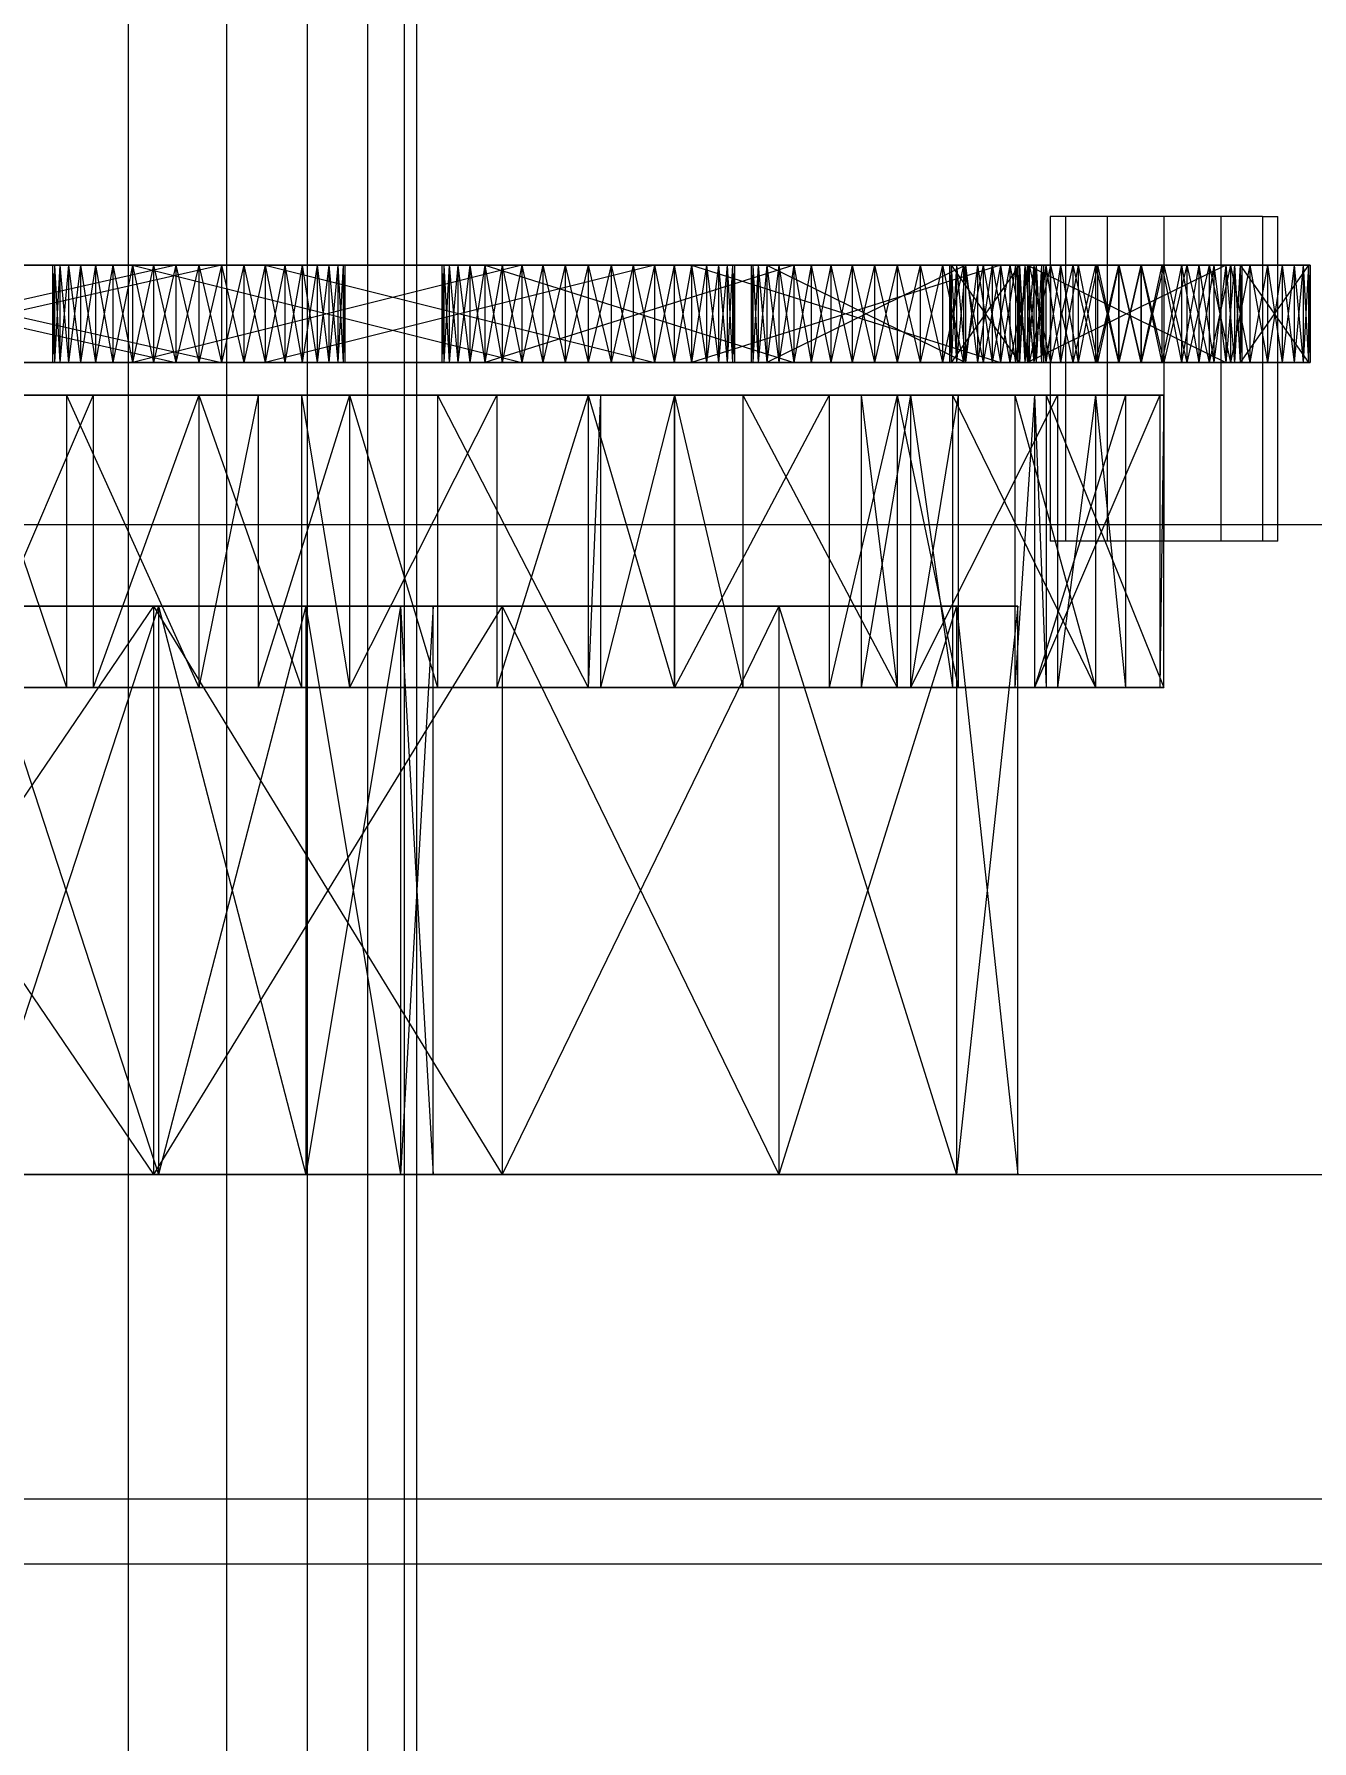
# Model space of a CAD drawing. Header units: millimetres. Extents: x -1970 to 59977, y -50268 to 6837.
# Drawn here: x 58405.7 to 58484.4, y -16634.9 to -16529.8 of the extents above; entities that cross this region are included whole.
import ezdxf

# ---------------------------------------------------------------- set-up
doc = ezdxf.new("R2010")
doc.units = ezdxf.units.MM
doc.layers.add('COTAS_P', color=1, linetype='Continuous', lineweight=0)
doc.layers.add('superior_secador', color=7, linetype='Continuous', lineweight=0)
doc.dimstyles.new('R19_100', dxfattribs={"dimtxt": 250, "dimasz": 150, "dimexe": 150, "dimexo": 80, "dimgap": 100, "dimtad": 1, "dimtih": 1, "dimtoh": 1, "dimdsep": 46, "dimcen": 0.09, "dimadec": 0, "dimazin": 0, "dimtfac": 1, "dimtdec": 4, "dimtofl": 0, "dimtmove": 0, "dimatfit": 3, "dimfxl": 1, "dimtolj": 1, "dimtzin": 0, "dimarcsym": 0})

# ---------------------------------------------------------------- blocks, each defined once
blk = doc.blocks.new('*D26')
at = {"layer": 'COTAS_P', "color": 0, "lineweight": -2, "transparency": 16777216}
for p, q in [((59159.25, -15400), (58189.25, -15400)), ((58339.25, -19600), (58339.25, -15550)), ((59159.25, -19750), (58189.25, -19750))]:
    blk.add_line(p, q, dxfattribs=at)
at = {"layer": 'COTAS_P', "color": 0, "transparency": 16777216}
for points in [[(58314.25, -15550), (58364.25, -15550), (58339.25, -15400)], [(58314.25, -19600), (58364.25, -19600), (58339.25, -19750)]]:
    blk.add_solid(points, dxfattribs=at)
at = {"layer": 'Defpoints', "color": 0, "transparency": 16777216}
for p in [(58339.25, -15400), (59239.25, -15400), (59239.25, -19750)]:
    blk.add_point(p, dxfattribs=at)

msp = doc.modelspace()

# ---------------------------------------------------------------- linework, layer by layer
at = {"layer": 'superior_secador'}
for p, q in [((58411.476, -16520), (58411.476, -16675)), ((58417.537, -16520), (58417.537, -16675)), ((58422.512, -16520), (58422.512, -16675)), ((58426.208, -16520), (58426.208, -16675)), ((58428.484, -16520), (58428.484, -16675)), ((58429.253, -16675), (58429.253, -16520)), ((58469.191, -16541), (58468.253, -16541)), ((58468.253, -16541), (58468.253, -16561)), ((58471.753, -16541), (58469.191, -16541)), ((58469.191, -16541), (58469.191, -16561)), ((58475.253, -16541), (58471.753, -16541)), ((58471.753, -16541), (58471.753, -16561)), ((58478.753, -16541), (58475.253, -16541)), ((58475.253, -16541), (58475.253, -16561)), ((58481.315, -16541), (58478.753, -16541)), ((58478.753, -16541), (58478.753, -16561)), ((58481.315, -16541), (58482.253, -16541)), ((58481.315, -16541), (58481.315, -16561)), ((58482.253, -16561), (58482.253, -16541)), ((58380.694, -16544), (58417.235, -16544)), ((58419.915, -16544), (58380.694, -16544)), ((58417.235, -16544), (58381.972, -16544)), ((58381.972, -16544), (58419.915, -16544)), ((58383.962, -16544), (58417.235, -16544)), ((58419.915, -16544), (58383.962, -16544)), ((58386.472, -16544), (58414.421, -16544)), ((58386.472, -16544), (58417.235, -16544)), ((58386.472, -16544), (58419.915, -16544)), ((58414.421, -16544), (58387.845, -16544)), ((58387.845, -16544), (58414.421, -16550)), ((58414.421, -16544), (58387.845, -16550)), ((58417.235, -16544), (58389.253, -16544)), ((58419.915, -16544), (58389.253, -16544)), ((58390.661, -16544), (58417.235, -16544)), ((58417.235, -16544), (58390.661, -16550)), ((58390.661, -16544), (58417.235, -16550)), ((58407.269, -16544), (58406.829, -16544)), ((58406.829, -16544), (58406.939, -16544)), ((58408.548, -16544), (58406.829, -16544)), ((58413.048, -16544), (58406.829, -16544)), ((58406.829, -16544), (58438.396, -16544)), ((58446.167, -16544), (58406.829, -16544)), ((58406.939, -16544), (58406.829, -16550)), ((58406.829, -16544), (58406.829, -16550)), ((58406.829, -16544), (58406.939, -16550)), ((58406.939, -16544), (58407.269, -16544)), ((58407.269, -16544), (58406.939, -16550)), ((58406.939, -16544), (58406.939, -16550)), ((58406.939, -16544), (58407.269, -16550)), ((58408.548, -16544), (58407.269, -16544)), ((58407.269, -16544), (58407.81, -16544)), ((58407.81, -16544), (58407.269, -16550)), ((58407.269, -16544), (58407.269, -16550)), ((58407.269, -16544), (58407.81, -16550)), ((58410.538, -16544), (58407.269, -16544)), ((58438.396, -16544), (58407.269, -16544)), ((58407.81, -16544), (58408.548, -16544)), ((58408.548, -16544), (58407.81, -16550)), ((58407.81, -16544), (58407.81, -16550)), ((58407.81, -16544), (58408.548, -16550)), ((58410.538, -16544), (58408.548, -16544)), ((58408.548, -16544), (58409.464, -16544)), ((58413.048, -16544), (58408.548, -16544)), ((58408.548, -16544), (58438.396, -16544)), ((58409.464, -16544), (58408.548, -16550)), ((58408.548, -16544), (58408.548, -16550)), ((58408.548, -16544), (58409.464, -16550)), ((58409.464, -16544), (58410.538, -16544)), ((58410.538, -16544), (58409.464, -16550)), ((58409.464, -16544), (58409.464, -16550)), ((58409.464, -16544), (58410.538, -16550)), ((58410.538, -16544), (58435.716, -16544)), ((58411.743, -16544), (58410.538, -16544)), ((58413.048, -16544), (58410.538, -16544)), ((58410.538, -16544), (58438.396, -16544)), ((58411.743, -16544), (58410.538, -16550)), ((58410.538, -16544), (58410.538, -16550)), ((58410.538, -16544), (58411.743, -16550)), ((58410.538, -16544), (58415.829, -16544)), ((58410.538, -16544), (58446.167, -16544)), ((58435.716, -16544), (58411.743, -16544)), ((58411.743, -16544), (58413.048, -16544)), ((58413.048, -16544), (58411.743, -16550)), ((58411.743, -16544), (58411.743, -16550)), ((58411.743, -16544), (58435.716, -16550)), ((58435.716, -16544), (58411.743, -16550)), ((58411.743, -16544), (58413.048, -16550)), ((58415.829, -16544), (58413.048, -16544)), ((58413.048, -16544), (58414.421, -16544)), ((58418.61, -16544), (58413.048, -16544)), ((58446.167, -16544), (58413.048, -16544)), ((58414.421, -16544), (58413.048, -16550)), ((58413.048, -16544), (58413.048, -16550)), ((58413.048, -16544), (58414.421, -16550)), ((58414.421, -16544), (58415.829, -16544)), ((58415.829, -16544), (58414.421, -16550)), ((58414.421, -16544), (58414.421, -16550)), ((58414.421, -16544), (58417.235, -16544)), ((58414.421, -16544), (58415.829, -16550)), ((58418.61, -16544), (58415.829, -16544)), ((58415.829, -16544), (58417.235, -16544)), ((58417.235, -16544), (58415.829, -16550)), ((58415.829, -16544), (58415.829, -16550)), ((58415.829, -16544), (58417.235, -16550)), ((58415.829, -16544), (58446.167, -16544)), ((58417.235, -16544), (58418.61, -16544)), ((58418.61, -16544), (58417.235, -16550)), ((58417.235, -16544), (58417.235, -16550)), ((58417.235, -16544), (58419.915, -16544)), ((58417.235, -16544), (58422.192, -16544)), ((58417.235, -16544), (58424.718, -16544)), ((58417.235, -16544), (58418.61, -16550)), ((58443.888, -16544), (58418.61, -16544)), ((58418.61, -16544), (58419.915, -16544)), ((58446.167, -16544), (58418.61, -16544)), ((58419.915, -16544), (58418.61, -16550)), ((58418.61, -16544), (58418.61, -16550)), ((58418.61, -16544), (58419.915, -16550)), ((58419.915, -16544), (58443.888, -16544)), ((58443.888, -16544), (58419.915, -16550)), ((58419.915, -16544), (58419.915, -16550)), ((58419.915, -16544), (58422.192, -16544)), ((58421.118, -16544), (58419.915, -16544)), ((58423.847, -16544), (58419.915, -16544)), ((58424.718, -16544), (58419.915, -16544)), ((58419.915, -16544), (58421.118, -16550)), ((58421.118, -16544), (58419.915, -16550)), ((58419.915, -16544), (58443.888, -16550)), ((58422.192, -16544), (58421.118, -16544)), ((58421.118, -16544), (58421.118, -16550)), ((58421.118, -16544), (58422.192, -16550)), ((58422.192, -16544), (58421.118, -16550)), ((58422.192, -16544), (58423.847, -16544)), ((58423.11, -16544), (58422.192, -16544)), ((58422.192, -16544), (58424.718, -16544)), ((58422.192, -16544), (58422.192, -16550)), ((58422.192, -16544), (58423.11, -16550)), ((58423.11, -16544), (58422.192, -16550)), ((58423.847, -16544), (58423.11, -16544)), ((58423.11, -16544), (58423.11, -16550)), ((58423.11, -16544), (58423.847, -16550)), ((58423.847, -16544), (58423.11, -16550)), ((58423.847, -16544), (58424.718, -16544)), ((58424.388, -16544), (58423.847, -16544)), ((58423.847, -16544), (58423.847, -16550)), ((58423.847, -16544), (58424.388, -16550)), ((58424.388, -16544), (58423.847, -16550)), ((58424.718, -16544), (58424.388, -16544)), ((58424.388, -16544), (58424.388, -16550)), ((58424.388, -16544), (58424.718, -16550)), ((58424.718, -16544), (58424.388, -16550)), ((58424.718, -16544), (58424.829, -16544)), ((58424.718, -16544), (58424.718, -16550)), ((58424.718, -16544), (58424.829, -16550)), ((58424.829, -16544), (58424.718, -16550)), ((58424.829, -16544), (58424.829, -16550)), ((58431.243, -16544), (58430.802, -16544)), ((58430.802, -16544), (58430.913, -16544)), ((58430.913, -16544), (58430.802, -16550)), ((58430.802, -16544), (58430.802, -16550)), ((58430.802, -16544), (58430.913, -16550)), ((58432.521, -16544), (58430.802, -16544)), ((58454.743, -16544), (58430.802, -16544)), ((58430.802, -16544), (58437.021, -16544)), ((58430.913, -16544), (58431.243, -16544)), ((58431.243, -16544), (58430.913, -16550)), ((58430.913, -16544), (58430.913, -16550)), ((58430.913, -16544), (58431.243, -16550)), ((58432.521, -16544), (58431.243, -16544)), ((58431.243, -16544), (58431.784, -16544)), ((58434.513, -16544), (58431.243, -16544)), ((58431.243, -16544), (58454.743, -16544)), ((58439.802, -16544), (58431.243, -16544)), ((58466.847, -16544), (58431.243, -16544)), ((58431.784, -16544), (58431.243, -16550)), ((58431.243, -16544), (58431.243, -16550)), ((58431.243, -16544), (58431.784, -16550)), ((58431.784, -16544), (58432.521, -16544)), ((58432.521, -16544), (58431.784, -16550)), ((58431.784, -16544), (58431.784, -16550)), ((58431.784, -16544), (58432.521, -16550)), ((58432.521, -16544), (58452.464, -16544)), ((58433.439, -16544), (58432.521, -16544)), ((58434.513, -16544), (58432.521, -16544)), ((58432.521, -16544), (58454.743, -16544)), ((58433.439, -16544), (58432.521, -16550)), ((58432.521, -16544), (58432.521, -16550)), ((58432.521, -16544), (58433.439, -16550)), ((58432.521, -16544), (58437.021, -16544)), ((58452.464, -16544), (58433.439, -16544)), ((58433.439, -16544), (58434.513, -16544)), ((58434.513, -16544), (58433.439, -16550)), ((58433.439, -16544), (58433.439, -16550)), ((58433.439, -16544), (58452.464, -16550)), ((58452.464, -16544), (58433.439, -16550)), ((58433.439, -16544), (58434.513, -16550)), ((58437.021, -16544), (58434.513, -16544)), ((58434.513, -16544), (58435.716, -16544)), ((58439.802, -16544), (58434.513, -16544)), ((58435.716, -16544), (58434.513, -16550)), ((58434.513, -16544), (58434.513, -16550)), ((58434.513, -16544), (58435.716, -16550)), ((58435.716, -16544), (58437.021, -16544)), ((58437.021, -16544), (58435.716, -16550)), ((58435.716, -16544), (58435.716, -16550)), ((58435.716, -16544), (58438.396, -16544)), ((58435.716, -16544), (58437.021, -16550)), ((58439.802, -16544), (58437.021, -16544)), ((58437.021, -16544), (58438.396, -16544)), ((58438.396, -16544), (58437.021, -16550)), ((58437.021, -16544), (58437.021, -16550)), ((58437.021, -16544), (58438.396, -16550)), ((58437.021, -16544), (58442.583, -16544)), ((58437.021, -16544), (58466.847, -16544)), ((58454.743, -16544), (58437.021, -16544)), ((58438.396, -16544), (58439.802, -16544)), ((58439.802, -16544), (58438.396, -16550)), ((58438.396, -16544), (58438.396, -16550)), ((58438.396, -16544), (58441.21, -16544)), ((58438.396, -16544), (58443.888, -16544)), ((58438.396, -16544), (58447.821, -16544)), ((58438.396, -16544), (58446.167, -16544)), ((58438.396, -16544), (58439.802, -16550)), ((58442.583, -16544), (58439.802, -16544)), ((58439.802, -16544), (58441.21, -16544)), ((58445.093, -16544), (58439.802, -16544)), ((58466.847, -16544), (58439.802, -16544)), ((58441.21, -16544), (58439.802, -16550)), ((58439.802, -16544), (58439.802, -16550)), ((58439.802, -16544), (58441.21, -16550)), ((58441.21, -16544), (58442.583, -16544)), ((58442.583, -16544), (58441.21, -16550)), ((58441.21, -16544), (58441.21, -16550)), ((58441.21, -16544), (58443.888, -16544)), ((58441.21, -16544), (58442.583, -16550)), ((58445.093, -16544), (58442.583, -16544)), ((58442.583, -16544), (58443.888, -16544)), ((58443.888, -16544), (58442.583, -16550)), ((58442.583, -16544), (58442.583, -16550)), ((58442.583, -16544), (58443.888, -16550)), ((58442.583, -16544), (58466.847, -16544)), ((58443.888, -16544), (58445.093, -16544)), ((58445.093, -16544), (58443.888, -16550)), ((58443.888, -16544), (58443.888, -16550)), ((58443.888, -16544), (58446.167, -16544)), ((58443.888, -16544), (58447.821, -16544)), ((58443.888, -16544), (58445.093, -16550)), ((58465.192, -16544), (58445.093, -16544)), ((58445.093, -16544), (58446.167, -16544)), ((58466.847, -16544), (58445.093, -16544)), ((58446.167, -16544), (58445.093, -16550)), ((58445.093, -16544), (58445.093, -16550)), ((58445.093, -16544), (58446.167, -16550)), ((58446.167, -16544), (58465.192, -16544)), ((58465.192, -16544), (58446.167, -16550)), ((58446.167, -16544), (58446.167, -16550)), ((58446.167, -16544), (58447.821, -16544)), ((58447.083, -16544), (58446.167, -16544)), ((58448.692, -16544), (58446.167, -16544)), ((58446.167, -16544), (58447.083, -16550)), ((58447.083, -16544), (58446.167, -16550)), ((58446.167, -16544), (58465.192, -16550)), ((58447.821, -16544), (58447.083, -16544)), ((58447.083, -16544), (58447.083, -16550)), ((58447.083, -16544), (58447.821, -16550)), ((58447.821, -16544), (58447.083, -16550)), ((58447.821, -16544), (58448.692, -16544)), ((58448.362, -16544), (58447.821, -16544)), ((58447.821, -16544), (58447.821, -16550)), ((58447.821, -16544), (58448.362, -16550)), ((58448.362, -16544), (58447.821, -16550)), ((58448.692, -16544), (58448.362, -16544)), ((58448.362, -16544), (58448.362, -16550)), ((58448.362, -16544), (58448.692, -16550)), ((58448.692, -16544), (58448.362, -16550)), ((58448.692, -16544), (58448.802, -16544)), ((58448.692, -16544), (58448.692, -16550)), ((58448.692, -16544), (58448.802, -16550)), ((58448.802, -16544), (58448.692, -16550)), ((58448.802, -16544), (58448.802, -16550)), ((58450.269, -16544), (58449.829, -16544)), ((58449.829, -16544), (58449.939, -16544)), ((58451.548, -16544), (58449.829, -16544)), ((58449.829, -16544), (58464.681, -16544)), ((58449.939, -16544), (58449.829, -16550)), ((58449.829, -16544), (58449.829, -16550)), ((58449.829, -16544), (58449.939, -16550)), ((58449.939, -16544), (58450.269, -16544)), ((58450.269, -16544), (58449.939, -16550)), ((58449.939, -16544), (58449.939, -16550)), ((58449.939, -16544), (58450.269, -16550)), ((58450.269, -16544), (58463.024, -16544)), ((58450.81, -16544), (58450.269, -16544)), ((58451.548, -16544), (58450.269, -16544)), ((58450.269, -16544), (58464.681, -16544)), ((58450.81, -16544), (58450.269, -16550)), ((58450.269, -16544), (58450.269, -16550)), ((58450.269, -16544), (58450.81, -16550)), ((58450.269, -16544), (58453.538, -16544)), ((58450.269, -16544), (58458.829, -16544)), ((58463.024, -16544), (58450.81, -16544)), ((58450.81, -16544), (58451.548, -16544)), ((58451.548, -16544), (58450.81, -16550)), ((58450.81, -16544), (58450.81, -16550)), ((58450.81, -16544), (58463.024, -16550)), ((58463.024, -16544), (58450.81, -16550)), ((58450.81, -16544), (58451.548, -16550)), ((58453.538, -16544), (58451.548, -16544)), ((58451.548, -16544), (58452.464, -16544)), ((58456.048, -16544), (58451.548, -16544)), ((58461.61, -16544), (58451.548, -16544)), ((58451.548, -16544), (58464.681, -16544)), ((58479.933, -16544), (58451.548, -16544)), ((58452.464, -16544), (58451.548, -16550)), ((58451.548, -16544), (58451.548, -16550)), ((58451.548, -16544), (58452.464, -16550)), ((58452.464, -16544), (58453.538, -16544)), ((58453.538, -16544), (58452.464, -16550)), ((58452.464, -16544), (58452.464, -16550)), ((58452.464, -16544), (58454.743, -16544)), ((58452.464, -16544), (58453.538, -16550)), ((58456.048, -16544), (58453.538, -16544)), ((58453.538, -16544), (58454.743, -16544)), ((58454.743, -16544), (58453.538, -16550)), ((58453.538, -16544), (58453.538, -16550)), ((58453.538, -16544), (58454.743, -16550)), ((58453.538, -16544), (58458.829, -16544)), ((58454.743, -16544), (58456.048, -16544)), ((58456.048, -16544), (58454.743, -16550)), ((58454.743, -16544), (58454.743, -16550)), ((58454.743, -16544), (58457.421, -16544)), ((58454.743, -16544), (58460.235, -16544)), ((58454.743, -16544), (58465.192, -16544)), ((58454.743, -16544), (58466.847, -16544)), ((58454.743, -16544), (58456.048, -16550)), ((58458.829, -16544), (58456.048, -16544)), ((58456.048, -16544), (58457.421, -16544)), ((58461.61, -16544), (58456.048, -16544)), ((58457.421, -16544), (58456.048, -16550)), ((58456.048, -16544), (58456.048, -16550)), ((58456.048, -16544), (58457.421, -16550)), ((58457.421, -16544), (58458.829, -16544)), ((58458.829, -16544), (58457.421, -16550)), ((58457.421, -16544), (58457.421, -16550)), ((58457.421, -16544), (58460.235, -16544)), ((58457.421, -16544), (58458.829, -16550)), ((58461.61, -16544), (58458.829, -16544)), ((58458.829, -16544), (58460.235, -16544)), ((58460.235, -16544), (58458.829, -16550)), ((58458.829, -16544), (58458.829, -16550)), ((58458.829, -16544), (58460.235, -16550)), ((58458.829, -16544), (58464.118, -16544)), ((58458.829, -16544), (58479.933, -16544)), ((58464.681, -16544), (58458.829, -16544)), ((58460.235, -16544), (58461.61, -16544)), ((58461.61, -16544), (58460.235, -16550)), ((58460.235, -16544), (58460.235, -16550)), ((58460.235, -16544), (58462.915, -16544)), ((58460.235, -16544), (58465.192, -16544)), ((58460.235, -16544), (58461.61, -16550)), ((58464.118, -16544), (58461.61, -16544)), ((58461.61, -16544), (58462.915, -16544)), ((58466.11, -16544), (58461.61, -16544)), ((58479.933, -16544), (58461.61, -16544)), ((58462.915, -16544), (58461.61, -16550)), ((58461.61, -16544), (58461.61, -16550)), ((58461.61, -16544), (58462.915, -16550)), ((58462.044, -16544), (58466.364, -16544)), ((58462.155, -16544), (58462.044, -16544)), ((58462.483, -16544), (58462.044, -16544)), ((58462.044, -16544), (58467.233, -16544)), ((58462.155, -16544), (58462.044, -16550)), ((58462.044, -16544), (58462.044, -16550)), ((58462.044, -16544), (58462.155, -16550)), ((58462.044, -16544), (58463.763, -16544)), ((58466.364, -16544), (58462.155, -16544)), ((58462.155, -16544), (58462.483, -16544)), ((58462.483, -16544), (58462.155, -16550)), ((58462.155, -16544), (58462.155, -16550)), ((58462.155, -16544), (58466.364, -16550)), ((58466.364, -16544), (58462.155, -16550)), ((58462.155, -16544), (58462.483, -16550)), ((58463.763, -16544), (58462.483, -16544)), ((58462.483, -16544), (58463.024, -16544)), ((58465.753, -16544), (58462.483, -16544)), ((58462.483, -16544), (58467.233, -16544)), ((58463.024, -16544), (58462.483, -16550)), ((58462.483, -16544), (58462.483, -16550)), ((58462.483, -16544), (58463.024, -16550)), ((58462.915, -16544), (58464.118, -16544)), ((58464.118, -16544), (58462.915, -16550)), ((58462.915, -16544), (58462.915, -16550)), ((58462.915, -16544), (58465.192, -16544)), ((58462.915, -16544), (58464.118, -16550)), ((58463.024, -16544), (58463.763, -16544)), ((58463.763, -16544), (58463.024, -16550)), ((58463.024, -16544), (58463.024, -16550)), ((58463.024, -16544), (58464.681, -16544)), ((58463.024, -16544), (58463.763, -16550)), ((58465.753, -16544), (58463.763, -16544)), ((58463.763, -16544), (58464.681, -16544)), ((58464.681, -16544), (58463.763, -16550)), ((58463.763, -16544), (58463.763, -16550)), ((58463.763, -16544), (58464.681, -16550)), ((58463.763, -16544), (58468.263, -16544)), ((58467.233, -16544), (58463.763, -16544)), ((58463.763, -16544), (58473.825, -16544)), ((58466.11, -16544), (58464.118, -16544)), ((58464.118, -16544), (58465.192, -16544)), ((58465.192, -16544), (58464.118, -16550)), ((58464.118, -16544), (58464.118, -16550)), ((58464.118, -16544), (58465.192, -16550)), ((58464.118, -16544), (58479.933, -16544)), ((58464.681, -16544), (58465.753, -16544)), ((58465.753, -16544), (58464.681, -16550)), ((58464.681, -16544), (58464.681, -16550)), ((58464.681, -16544), (58466.958, -16544)), ((58464.681, -16544), (58469.636, -16544)), ((58464.681, -16544), (58475.13, -16544)), ((58464.681, -16544), (58479.933, -16544)), ((58464.681, -16544), (58465.753, -16550)), ((58465.192, -16544), (58466.11, -16544)), ((58466.11, -16544), (58465.192, -16550)), ((58465.192, -16544), (58465.192, -16550)), ((58465.192, -16544), (58466.847, -16544)), ((58465.192, -16544), (58467.718, -16544)), ((58465.192, -16544), (58466.11, -16550)), ((58468.263, -16544), (58465.753, -16544)), ((58465.753, -16544), (58466.958, -16544)), ((58471.044, -16544), (58465.753, -16544)), ((58476.333, -16544), (58465.753, -16544)), ((58465.753, -16544), (58467.233, -16544)), ((58484.142, -16544), (58465.753, -16544)), ((58466.958, -16544), (58465.753, -16550)), ((58465.753, -16544), (58465.753, -16550)), ((58465.753, -16544), (58466.958, -16550)), ((58479.064, -16544), (58466.11, -16544)), ((58466.11, -16544), (58466.847, -16544)), ((58479.933, -16544), (58466.11, -16544)), ((58466.847, -16544), (58466.11, -16550)), ((58466.11, -16544), (58466.11, -16550)), ((58466.11, -16544), (58466.847, -16550)), ((58466.364, -16544), (58466.253, -16544)), ((58466.253, -16544), (58466.694, -16544)), ((58466.253, -16550), (58466.253, -16544)), ((58466.253, -16544), (58466.364, -16550)), ((58466.364, -16544), (58466.253, -16550)), ((58466.694, -16544), (58466.364, -16544)), ((58467.233, -16544), (58466.364, -16544)), ((58466.364, -16544), (58466.364, -16550)), ((58466.364, -16544), (58466.694, -16550)), ((58466.694, -16544), (58466.364, -16550)), ((58466.694, -16544), (58467.972, -16544)), ((58467.233, -16544), (58466.694, -16544)), ((58466.694, -16544), (58469.962, -16544)), ((58466.694, -16544), (58475.253, -16544)), ((58471.167, -16544), (58466.694, -16544)), ((58466.694, -16544), (58483.812, -16544)), ((58466.694, -16544), (58466.694, -16550)), ((58466.694, -16544), (58467.233, -16550)), ((58467.233, -16544), (58466.694, -16550)), ((58466.847, -16544), (58479.064, -16544)), ((58479.064, -16544), (58466.847, -16550)), ((58466.847, -16544), (58466.847, -16550)), ((58466.847, -16544), (58467.718, -16544)), ((58467.388, -16544), (58466.847, -16544)), ((58466.847, -16544), (58467.388, -16550)), ((58467.388, -16544), (58466.847, -16550)), ((58466.847, -16544), (58479.064, -16550)), ((58466.958, -16544), (58468.263, -16544)), ((58468.263, -16544), (58466.958, -16550)), ((58466.958, -16544), (58466.958, -16550)), ((58466.958, -16544), (58469.636, -16544)), ((58466.958, -16544), (58468.263, -16550)), ((58467.972, -16544), (58467.233, -16544)), ((58468.89, -16544), (58467.233, -16544)), ((58471.167, -16544), (58467.233, -16544)), ((58467.233, -16544), (58467.233, -16550)), ((58467.233, -16544), (58467.972, -16550)), ((58467.972, -16544), (58467.233, -16550)), ((58467.233, -16544), (58476.661, -16544)), ((58467.233, -16544), (58484.142, -16544)), ((58467.233, -16544), (58473.825, -16544)), ((58467.718, -16544), (58467.388, -16544)), ((58467.388, -16544), (58467.388, -16550)), ((58467.388, -16544), (58467.718, -16550)), ((58467.718, -16544), (58467.388, -16550)), ((58467.718, -16544), (58467.829, -16544)), ((58467.718, -16544), (58467.718, -16550)), ((58467.718, -16544), (58467.829, -16550)), ((58467.829, -16544), (58467.718, -16550)), ((58467.829, -16544), (58467.829, -16550)), ((58467.972, -16544), (58469.962, -16544)), ((58468.89, -16544), (58467.972, -16544)), ((58467.972, -16544), (58467.972, -16550)), ((58467.972, -16544), (58468.89, -16550)), ((58468.89, -16544), (58467.972, -16550)), ((58471.044, -16544), (58468.263, -16544)), ((58468.263, -16544), (58469.636, -16544)), ((58469.636, -16544), (58468.263, -16550)), ((58468.263, -16544), (58468.263, -16550)), ((58468.263, -16544), (58469.636, -16550)), ((58468.263, -16544), (58473.825, -16544)), ((58469.962, -16544), (58468.89, -16544)), ((58471.167, -16544), (58468.89, -16544)), ((58468.89, -16544), (58468.89, -16550)), ((58468.89, -16544), (58469.962, -16550)), ((58469.962, -16544), (58468.89, -16550)), ((58469.636, -16544), (58471.044, -16544)), ((58471.044, -16544), (58469.636, -16550)), ((58469.636, -16544), (58469.636, -16550)), ((58469.636, -16544), (58472.452, -16544)), ((58469.636, -16544), (58475.13, -16544)), ((58469.636, -16544), (58471.044, -16550)), ((58469.962, -16544), (58472.472, -16544)), ((58471.167, -16544), (58469.962, -16544)), ((58469.962, -16544), (58475.253, -16544)), ((58469.962, -16544), (58469.962, -16550)), ((58469.962, -16544), (58471.167, -16550)), ((58471.167, -16544), (58469.962, -16550)), ((58473.825, -16544), (58471.044, -16544)), ((58471.044, -16544), (58472.452, -16544)), ((58476.333, -16544), (58471.044, -16544)), ((58472.452, -16544), (58471.044, -16550)), ((58471.044, -16544), (58471.044, -16550)), ((58471.044, -16544), (58472.452, -16550)), ((58472.472, -16544), (58471.167, -16544)), ((58473.845, -16544), (58471.167, -16544)), ((58476.661, -16544), (58471.167, -16544)), ((58481.616, -16544), (58471.167, -16544)), ((58483.812, -16544), (58471.167, -16544)), ((58471.167, -16544), (58471.167, -16550)), ((58471.167, -16544), (58472.472, -16550)), ((58472.472, -16544), (58471.167, -16550)), ((58472.452, -16544), (58473.825, -16544)), ((58473.825, -16544), (58472.452, -16550)), ((58472.452, -16544), (58472.452, -16550)), ((58472.452, -16544), (58475.13, -16544)), ((58472.452, -16544), (58473.825, -16550)), ((58472.472, -16544), (58475.253, -16544)), ((58473.845, -16544), (58472.472, -16544)), ((58472.472, -16544), (58472.472, -16550)), ((58472.472, -16544), (58473.845, -16550)), ((58473.845, -16544), (58472.472, -16550)), ((58476.333, -16544), (58473.825, -16544)), ((58473.825, -16544), (58475.13, -16544)), ((58475.13, -16544), (58473.825, -16550)), ((58473.825, -16544), (58473.825, -16550)), ((58473.825, -16544), (58475.13, -16550)), ((58473.825, -16544), (58478.325, -16544)), ((58473.825, -16544), (58484.142, -16544)), ((58475.253, -16544), (58473.845, -16544)), ((58476.661, -16544), (58473.845, -16544)), ((58473.845, -16544), (58473.845, -16550)), ((58473.845, -16544), (58475.253, -16550)), ((58475.253, -16544), (58473.845, -16550)), ((58475.13, -16544), (58476.333, -16544)), ((58476.333, -16544), (58475.13, -16550)), ((58475.13, -16544), (58475.13, -16550)), ((58475.13, -16544), (58477.407, -16544)), ((58475.13, -16544), (58479.064, -16544)), ((58475.13, -16544), (58479.933, -16544)), ((58475.13, -16544), (58476.333, -16550)), ((58475.253, -16544), (58478.034, -16544)), ((58476.661, -16544), (58475.253, -16544)), ((58475.253, -16544), (58480.544, -16544)), ((58475.253, -16544), (58483.812, -16544)), ((58475.253, -16544), (58475.253, -16550)), ((58475.253, -16544), (58476.661, -16550)), ((58476.661, -16544), (58475.253, -16550)), ((58478.325, -16544), (58476.333, -16544)), ((58476.333, -16544), (58477.407, -16544)), ((58479.603, -16544), (58476.333, -16544)), ((58484.142, -16544), (58476.333, -16544)), ((58477.407, -16544), (58476.333, -16550)), ((58476.333, -16544), (58476.333, -16550)), ((58476.333, -16544), (58477.407, -16550)), ((58478.034, -16544), (58476.661, -16544)), ((58479.339, -16544), (58476.661, -16544)), ((58481.616, -16544), (58476.661, -16544)), ((58476.661, -16544), (58476.661, -16550)), ((58476.661, -16544), (58478.034, -16550)), ((58478.034, -16544), (58476.661, -16550)), ((58476.661, -16544), (58484.142, -16544)), ((58477.407, -16544), (58478.325, -16544)), ((58478.325, -16544), (58477.407, -16550)), ((58477.407, -16544), (58477.407, -16550)), ((58477.407, -16544), (58479.064, -16544)), ((58477.407, -16544), (58478.325, -16550)), ((58478.034, -16544), (58480.544, -16544)), ((58479.339, -16544), (58478.034, -16544)), ((58478.034, -16544), (58478.034, -16550)), ((58478.034, -16544), (58479.339, -16550)), ((58479.339, -16544), (58478.034, -16550)), ((58479.603, -16544), (58478.325, -16544)), ((58478.325, -16544), (58479.064, -16544)), ((58479.064, -16544), (58478.325, -16550)), ((58478.325, -16544), (58478.325, -16550)), ((58478.325, -16544), (58479.064, -16550)), ((58478.325, -16544), (58484.142, -16544)), ((58479.064, -16544), (58479.603, -16544)), ((58479.603, -16544), (58479.064, -16550)), ((58479.064, -16544), (58479.064, -16550)), ((58479.064, -16544), (58479.933, -16544)), ((58479.064, -16544), (58479.603, -16550)), ((58480.544, -16544), (58479.339, -16544)), ((58481.616, -16544), (58479.339, -16544)), ((58479.339, -16544), (58479.339, -16550)), ((58479.339, -16544), (58480.544, -16550)), ((58480.544, -16544), (58479.339, -16550)), ((58484.142, -16544), (58479.603, -16544)), ((58479.603, -16544), (58479.933, -16544)), ((58479.933, -16544), (58479.603, -16550)), ((58479.603, -16544), (58479.603, -16550)), ((58479.603, -16544), (58479.933, -16550)), ((58479.933, -16544), (58484.142, -16544)), ((58484.142, -16544), (58479.933, -16550)), ((58479.933, -16544), (58479.933, -16550)), ((58479.933, -16544), (58480.044, -16544)), ((58479.933, -16544), (58480.044, -16550)), ((58480.044, -16544), (58479.933, -16550)), ((58479.933, -16544), (58484.142, -16550)), ((58480.044, -16544), (58480.044, -16550)), ((58480.544, -16544), (58482.534, -16544)), ((58481.616, -16544), (58480.544, -16544)), ((58480.544, -16544), (58483.812, -16544)), ((58480.544, -16544), (58480.544, -16550)), ((58480.544, -16544), (58481.616, -16550)), ((58481.616, -16544), (58480.544, -16550)), ((58482.534, -16544), (58481.616, -16544)), ((58483.272, -16544), (58481.616, -16544)), ((58484.142, -16544), (58481.616, -16544)), ((58483.812, -16544), (58481.616, -16544)), ((58481.616, -16544), (58481.616, -16550)), ((58481.616, -16544), (58482.534, -16550)), ((58482.534, -16544), (58481.616, -16550)), ((58482.534, -16544), (58483.812, -16544)), ((58483.272, -16544), (58482.534, -16544)), ((58482.534, -16544), (58482.534, -16550)), ((58482.534, -16544), (58483.272, -16550)), ((58483.272, -16544), (58482.534, -16550)), ((58483.812, -16544), (58483.272, -16544)), ((58484.142, -16544), (58483.272, -16544)), ((58483.272, -16544), (58483.272, -16550)), ((58483.272, -16544), (58483.812, -16550)), ((58483.812, -16544), (58483.272, -16550)), ((58483.812, -16544), (58484.253, -16544)), ((58484.142, -16544), (58483.812, -16544)), ((58483.812, -16544), (58483.812, -16550)), ((58483.812, -16544), (58484.142, -16550)), ((58484.142, -16544), (58483.812, -16550)), ((58484.253, -16544), (58484.142, -16544)), ((58484.142, -16544), (58484.142, -16550)), ((58484.142, -16544), (58484.253, -16550)), ((58484.253, -16544), (58484.142, -16550)), ((58484.253, -16544), (58484.253, -16550)), ((58417.235, -16550), (58380.694, -16550)), ((58380.694, -16550), (58419.915, -16550)), ((58381.972, -16550), (58417.235, -16550)), ((58419.915, -16550), (58381.972, -16550)), ((58417.235, -16550), (58383.962, -16550)), ((58383.962, -16550), (58419.915, -16550)), ((58414.421, -16550), (58386.472, -16550)), ((58417.235, -16550), (58386.472, -16550)), ((58419.915, -16550), (58386.472, -16550)), ((58387.845, -16550), (58414.421, -16550)), ((58389.253, -16550), (58417.235, -16550)), ((58389.253, -16550), (58419.915, -16550)), ((58417.235, -16550), (58390.661, -16550)), ((58406.829, -16550), (58407.269, -16550)), ((58406.939, -16550), (58406.829, -16550)), ((58406.829, -16550), (58408.548, -16550)), ((58406.829, -16550), (58413.048, -16550)), ((58438.396, -16550), (58406.829, -16550)), ((58406.829, -16550), (58446.167, -16550)), ((58407.269, -16550), (58406.939, -16550)), ((58407.269, -16550), (58408.548, -16550)), ((58407.81, -16550), (58407.269, -16550)), ((58407.269, -16550), (58410.538, -16550)), ((58407.269, -16550), (58438.396, -16550)), ((58408.548, -16550), (58407.81, -16550)), ((58408.548, -16550), (58410.538, -16550)), ((58409.464, -16550), (58408.548, -16550)), ((58408.548, -16550), (58413.048, -16550)), ((58438.396, -16550), (58408.548, -16550)), ((58410.538, -16550), (58409.464, -16550)), ((58435.716, -16550), (58410.538, -16550)), ((58410.538, -16550), (58411.743, -16550)), ((58410.538, -16550), (58413.048, -16550)), ((58438.396, -16550), (58410.538, -16550)), ((58415.829, -16550), (58410.538, -16550)), ((58446.167, -16550), (58410.538, -16550)), ((58411.743, -16550), (58435.716, -16550)), ((58413.048, -16550), (58411.743, -16550)), ((58413.048, -16550), (58415.829, -16550)), ((58414.421, -16550), (58413.048, -16550)), ((58413.048, -16550), (58418.61, -16550)), ((58413.048, -16550), (58446.167, -16550)), ((58415.829, -16550), (58414.421, -16550)), ((58417.235, -16550), (58414.421, -16550)), ((58415.829, -16550), (58418.61, -16550)), ((58417.235, -16550), (58415.829, -16550)), ((58446.167, -16550), (58415.829, -16550)), ((58418.61, -16550), (58417.235, -16550)), ((58419.915, -16550), (58417.235, -16550)), ((58422.192, -16550), (58417.235, -16550)), ((58424.718, -16550), (58417.235, -16550)), ((58418.61, -16550), (58443.888, -16550)), ((58419.915, -16550), (58418.61, -16550)), ((58418.61, -16550), (58446.167, -16550)), ((58443.888, -16550), (58419.915, -16550)), ((58422.192, -16550), (58419.915, -16550)), ((58419.915, -16550), (58421.118, -16550)), ((58419.915, -16550), (58423.847, -16550)), ((58419.915, -16550), (58424.718, -16550)), ((58421.118, -16550), (58422.192, -16550)), ((58423.847, -16550), (58422.192, -16550)), ((58422.192, -16550), (58423.11, -16550)), ((58424.718, -16550), (58422.192, -16550)), ((58423.11, -16550), (58423.847, -16550)), ((58424.718, -16550), (58423.847, -16550)), ((58423.847, -16550), (58424.388, -16550)), ((58424.388, -16550), (58424.718, -16550)), ((58424.718, -16550), (58424.829, -16550)), ((58430.802, -16550), (58431.243, -16550)), ((58430.913, -16550), (58430.802, -16550)), ((58430.802, -16550), (58432.521, -16550)), ((58430.802, -16550), (58454.743, -16550)), ((58437.021, -16550), (58430.802, -16550)), ((58431.243, -16550), (58430.913, -16550)), ((58431.243, -16550), (58432.521, -16550)), ((58431.784, -16550), (58431.243, -16550)), ((58431.243, -16550), (58434.513, -16550)), ((58454.743, -16550), (58431.243, -16550)), ((58431.243, -16550), (58439.802, -16550)), ((58431.243, -16550), (58466.847, -16550)), ((58432.521, -16550), (58431.784, -16550)), ((58452.464, -16550), (58432.521, -16550)), ((58432.521, -16550), (58433.439, -16550)), ((58432.521, -16550), (58434.513, -16550)), ((58454.743, -16550), (58432.521, -16550)), ((58437.021, -16550), (58432.521, -16550)), ((58433.439, -16550), (58452.464, -16550)), ((58434.513, -16550), (58433.439, -16550)), ((58434.513, -16550), (58437.021, -16550)), ((58435.716, -16550), (58434.513, -16550)), ((58434.513, -16550), (58439.802, -16550)), ((58437.021, -16550), (58435.716, -16550)), ((58438.396, -16550), (58435.716, -16550)), ((58437.021, -16550), (58439.802, -16550)), ((58438.396, -16550), (58437.021, -16550)), ((58442.583, -16550), (58437.021, -16550)), ((58466.847, -16550), (58437.021, -16550)), ((58437.021, -16550), (58454.743, -16550)), ((58439.802, -16550), (58438.396, -16550)), ((58441.21, -16550), (58438.396, -16550)), ((58443.888, -16550), (58438.396, -16550)), ((58447.821, -16550), (58438.396, -16550)), ((58446.167, -16550), (58438.396, -16550)), ((58439.802, -16550), (58442.583, -16550)), ((58441.21, -16550), (58439.802, -16550)), ((58439.802, -16550), (58445.093, -16550)), ((58439.802, -16550), (58466.847, -16550)), ((58442.583, -16550), (58441.21, -16550)), ((58443.888, -16550), (58441.21, -16550)), ((58442.583, -16550), (58445.093, -16550)), ((58443.888, -16550), (58442.583, -16550)), ((58466.847, -16550), (58442.583, -16550)), ((58445.093, -16550), (58443.888, -16550)), ((58446.167, -16550), (58443.888, -16550)), ((58447.821, -16550), (58443.888, -16550)), ((58445.093, -16550), (58465.192, -16550)), ((58446.167, -16550), (58445.093, -16550)), ((58445.093, -16550), (58466.847, -16550)), ((58465.192, -16550), (58446.167, -16550)), ((58447.821, -16550), (58446.167, -16550)), ((58446.167, -16550), (58447.083, -16550)), ((58446.167, -16550), (58448.692, -16550)), ((58447.083, -16550), (58447.821, -16550)), ((58448.692, -16550), (58447.821, -16550)), ((58447.821, -16550), (58448.362, -16550)), ((58448.362, -16550), (58448.692, -16550)), ((58448.692, -16550), (58448.802, -16550)), ((58449.829, -16550), (58450.269, -16550)), ((58449.939, -16550), (58449.829, -16550)), ((58449.829, -16550), (58451.548, -16550)), ((58464.681, -16550), (58449.829, -16550)), ((58450.269, -16550), (58449.939, -16550)), ((58463.024, -16550), (58450.269, -16550)), ((58450.269, -16550), (58450.81, -16550)), ((58450.269, -16550), (58451.548, -16550)), ((58464.681, -16550), (58450.269, -16550)), ((58453.538, -16550), (58450.269, -16550)), ((58458.829, -16550), (58450.269, -16550)), ((58450.81, -16550), (58463.024, -16550)), ((58451.548, -16550), (58450.81, -16550)), ((58451.548, -16550), (58453.538, -16550)), ((58452.464, -16550), (58451.548, -16550)), ((58451.548, -16550), (58456.048, -16550)), ((58451.548, -16550), (58461.61, -16550)), ((58464.681, -16550), (58451.548, -16550)), ((58451.548, -16550), (58479.933, -16550)), ((58453.538, -16550), (58452.464, -16550)), ((58454.743, -16550), (58452.464, -16550)), ((58453.538, -16550), (58456.048, -16550)), ((58454.743, -16550), (58453.538, -16550)), ((58458.829, -16550), (58453.538, -16550)), ((58456.048, -16550), (58454.743, -16550)), ((58457.421, -16550), (58454.743, -16550)), ((58460.235, -16550), (58454.743, -16550)), ((58465.192, -16550), (58454.743, -16550)), ((58466.847, -16550), (58454.743, -16550)), ((58456.048, -16550), (58458.829, -16550)), ((58457.421, -16550), (58456.048, -16550)), ((58456.048, -16550), (58461.61, -16550)), ((58458.829, -16550), (58457.421, -16550)), ((58460.235, -16550), (58457.421, -16550)), ((58458.829, -16550), (58461.61, -16550)), ((58460.235, -16550), (58458.829, -16550)), ((58464.118, -16550), (58458.829, -16550)), ((58479.933, -16550), (58458.829, -16550)), ((58458.829, -16550), (58464.681, -16550)), ((58461.61, -16550), (58460.235, -16550)), ((58462.915, -16550), (58460.235, -16550)), ((58465.192, -16550), (58460.235, -16550)), ((58461.61, -16550), (58464.118, -16550)), ((58462.915, -16550), (58461.61, -16550)), ((58461.61, -16550), (58466.11, -16550)), ((58461.61, -16550), (58479.933, -16550)), ((58466.364, -16550), (58462.044, -16550)), ((58462.044, -16550), (58462.155, -16550)), ((58462.044, -16550), (58462.483, -16550)), ((58467.233, -16550), (58462.044, -16550)), ((58463.763, -16550), (58462.044, -16550)), ((58462.155, -16550), (58466.364, -16550)), ((58462.483, -16550), (58462.155, -16550)), ((58462.483, -16550), (58463.763, -16550)), ((58463.024, -16550), (58462.483, -16550)), ((58462.483, -16550), (58465.753, -16550)), ((58467.233, -16550), (58462.483, -16550)), ((58464.118, -16550), (58462.915, -16550)), ((58465.192, -16550), (58462.915, -16550)), ((58463.763, -16550), (58463.024, -16550)), ((58464.681, -16550), (58463.024, -16550)), ((58463.763, -16550), (58465.753, -16550)), ((58464.681, -16550), (58463.763, -16550)), ((58468.263, -16550), (58463.763, -16550)), ((58463.763, -16550), (58467.233, -16550)), ((58473.825, -16550), (58463.763, -16550)), ((58464.118, -16550), (58466.11, -16550)), ((58465.192, -16550), (58464.118, -16550)), ((58479.933, -16550), (58464.118, -16550)), ((58465.753, -16550), (58464.681, -16550)), ((58466.958, -16550), (58464.681, -16550)), ((58469.636, -16550), (58464.681, -16550)), ((58475.13, -16550), (58464.681, -16550)), ((58479.933, -16550), (58464.681, -16550)), ((58466.11, -16550), (58465.192, -16550)), ((58466.847, -16550), (58465.192, -16550)), ((58467.718, -16550), (58465.192, -16550)), ((58465.753, -16550), (58468.263, -16550)), ((58466.958, -16550), (58465.753, -16550)), ((58465.753, -16550), (58471.044, -16550)), ((58465.753, -16550), (58476.333, -16550)), ((58467.233, -16550), (58465.753, -16550)), ((58465.753, -16550), (58484.142, -16550)), ((58466.11, -16550), (58479.064, -16550)), ((58466.847, -16550), (58466.11, -16550)), ((58466.11, -16550), (58479.933, -16550)), ((58466.253, -16550), (58466.364, -16550)), ((58466.694, -16550), (58466.253, -16550)), ((58466.364, -16550), (58466.694, -16550)), ((58466.364, -16550), (58467.233, -16550)), ((58467.972, -16550), (58466.694, -16550)), ((58466.694, -16550), (58467.233, -16550)), ((58469.962, -16550), (58466.694, -16550)), ((58475.253, -16550), (58466.694, -16550)), ((58466.694, -16550), (58471.167, -16550)), ((58483.812, -16550), (58466.694, -16550)), ((58479.064, -16550), (58466.847, -16550)), ((58467.718, -16550), (58466.847, -16550)), ((58466.847, -16550), (58467.388, -16550)), ((58468.263, -16550), (58466.958, -16550)), ((58469.636, -16550), (58466.958, -16550)), ((58467.233, -16550), (58467.972, -16550)), ((58467.233, -16550), (58468.89, -16550)), ((58467.233, -16550), (58471.167, -16550)), ((58476.661, -16550), (58467.233, -16550)), ((58484.142, -16550), (58467.233, -16550)), ((58473.825, -16550), (58467.233, -16550)), ((58467.388, -16550), (58467.718, -16550)), ((58467.718, -16550), (58467.829, -16550)), ((58469.962, -16550), (58467.972, -16550)), ((58467.972, -16550), (58468.89, -16550)), ((58468.263, -16550), (58471.044, -16550)), ((58469.636, -16550), (58468.263, -16550)), ((58473.825, -16550), (58468.263, -16550)), ((58468.89, -16550), (58469.962, -16550)), ((58468.89, -16550), (58471.167, -16550)), ((58471.044, -16550), (58469.636, -16550)), ((58472.452, -16550), (58469.636, -16550)), ((58475.13, -16550), (58469.636, -16550)), ((58472.472, -16550), (58469.962, -16550)), ((58469.962, -16550), (58471.167, -16550)), ((58475.253, -16550), (58469.962, -16550)), ((58471.044, -16550), (58473.825, -16550)), ((58472.452, -16550), (58471.044, -16550)), ((58471.044, -16550), (58476.333, -16550)), ((58471.167, -16550), (58472.472, -16550)), ((58471.167, -16550), (58473.845, -16550)), ((58471.167, -16550), (58476.661, -16550)), ((58471.167, -16550), (58481.616, -16550)), ((58471.167, -16550), (58483.812, -16550)), ((58473.825, -16550), (58472.452, -16550)), ((58475.13, -16550), (58472.452, -16550)), ((58475.253, -16550), (58472.472, -16550)), ((58472.472, -16550), (58473.845, -16550)), ((58473.825, -16550), (58476.333, -16550)), ((58475.13, -16550), (58473.825, -16550)), ((58478.325, -16550), (58473.825, -16550)), ((58484.142, -16550), (58473.825, -16550)), ((58473.845, -16550), (58475.253, -16550)), ((58473.845, -16550), (58476.661, -16550)), ((58476.333, -16550), (58475.13, -16550)), ((58477.407, -16550), (58475.13, -16550)), ((58479.064, -16550), (58475.13, -16550)), ((58479.933, -16550), (58475.13, -16550)), ((58478.034, -16550), (58475.253, -16550)), ((58475.253, -16550), (58476.661, -16550)), ((58480.544, -16550), (58475.253, -16550)), ((58483.812, -16550), (58475.253, -16550)), ((58476.333, -16550), (58478.325, -16550)), ((58477.407, -16550), (58476.333, -16550)), ((58476.333, -16550), (58479.603, -16550)), ((58476.333, -16550), (58484.142, -16550)), ((58476.661, -16550), (58478.034, -16550)), ((58476.661, -16550), (58479.339, -16550)), ((58476.661, -16550), (58481.616, -16550)), ((58484.142, -16550), (58476.661, -16550)), ((58478.325, -16550), (58477.407, -16550)), ((58479.064, -16550), (58477.407, -16550)), ((58480.544, -16550), (58478.034, -16550)), ((58478.034, -16550), (58479.339, -16550)), ((58478.325, -16550), (58479.603, -16550)), ((58479.064, -16550), (58478.325, -16550)), ((58484.142, -16550), (58478.325, -16550)), ((58479.603, -16550), (58479.064, -16550)), ((58479.933, -16550), (58479.064, -16550)), ((58479.339, -16550), (58480.544, -16550)), ((58479.339, -16550), (58481.616, -16550)), ((58479.603, -16550), (58484.142, -16550)), ((58479.933, -16550), (58479.603, -16550)), ((58484.142, -16550), (58479.933, -16550)), ((58479.933, -16550), (58480.044, -16550)), ((58482.534, -16550), (58480.544, -16550)), ((58480.544, -16550), (58481.616, -16550)), ((58483.812, -16550), (58480.544, -16550)), ((58481.616, -16550), (58482.534, -16550)), ((58481.616, -16550), (58483.272, -16550)), ((58481.616, -16550), (58484.142, -16550)), ((58481.616, -16550), (58483.812, -16550)), ((58483.812, -16550), (58482.534, -16550)), ((58482.534, -16550), (58483.272, -16550)), ((58483.272, -16550), (58483.812, -16550)), ((58483.272, -16550), (58484.142, -16550)), ((58484.253, -16550), (58483.812, -16550)), ((58483.812, -16550), (58484.142, -16550)), ((58484.142, -16550), (58484.253, -16550)), ((58425.118, -16552), (58333.392, -16552)), ((58467.28, -16552), (58333.392, -16552)), ((58425.118, -16552), (58376.896, -16552)), ((58419.485, -16552), (58401.61, -16552)), ((58401.61, -16552), (58409.329, -16552)), ((58425.118, -16552), (58401.61, -16552)), ((58407.694, -16552), (58401.61, -16552)), ((58401.61, -16552), (58445.114, -16552)), ((58401.61, -16552), (58467.28, -16552)), ((58409.329, -16552), (58401.61, -16570)), ((58401.61, -16552), (58407.694, -16570)), ((58407.694, -16552), (58422.163, -16552)), ((58415.829, -16552), (58407.694, -16552)), ((58407.694, -16552), (58425.118, -16552)), ((58407.694, -16552), (58407.694, -16570)), ((58407.694, -16552), (58415.829, -16570)), ((58419.485, -16552), (58409.329, -16552)), ((58409.329, -16552), (58415.829, -16552)), ((58415.829, -16552), (58409.329, -16570)), ((58409.329, -16552), (58409.329, -16570)), ((58415.829, -16552), (58419.485, -16552)), ((58422.163, -16552), (58415.829, -16552)), ((58419.485, -16552), (58415.829, -16570)), ((58415.829, -16552), (58415.829, -16570)), ((58415.829, -16552), (58422.163, -16570)), ((58419.485, -16552), (58425.118, -16552)), ((58425.118, -16552), (58419.485, -16570)), ((58419.485, -16552), (58419.485, -16570)), ((58425.118, -16552), (58422.163, -16552)), ((58422.163, -16552), (58422.163, -16570)), ((58422.163, -16552), (58425.118, -16570)), ((58440.56, -16552), (58425.118, -16552)), ((58425.118, -16552), (58434.189, -16552)), ((58445.114, -16552), (58425.118, -16552)), ((58430.53, -16552), (58425.118, -16552)), ((58459.642, -16552), (58425.118, -16552)), ((58467.28, -16552), (58425.118, -16552)), ((58434.189, -16552), (58425.118, -16570)), ((58425.118, -16552), (58425.118, -16570)), ((58425.118, -16552), (58430.53, -16570)), ((58430.53, -16552), (58445.105, -16552)), ((58439.802, -16552), (58430.53, -16552)), ((58430.53, -16552), (58445.114, -16552)), ((58430.53, -16552), (58430.53, -16570)), ((58430.53, -16552), (58439.802, -16570)), ((58440.56, -16552), (58434.189, -16552)), ((58434.189, -16552), (58439.802, -16552)), ((58439.802, -16552), (58434.189, -16570)), ((58434.189, -16552), (58434.189, -16570)), ((58439.802, -16552), (58440.56, -16552)), ((58445.105, -16552), (58439.802, -16552)), ((58440.56, -16552), (58439.802, -16570)), ((58439.802, -16552), (58439.802, -16570)), ((58439.802, -16552), (58445.105, -16570)), ((58440.56, -16552), (58445.114, -16552)), ((58445.114, -16552), (58440.56, -16570)), ((58440.56, -16552), (58440.56, -16570)), ((58445.105, -16552), (58445.105, -16570)), ((58445.105, -16552), (58445.114, -16570)), ((58456.612, -16552), (58445.114, -16552)), ((58445.114, -16552), (58454.647, -16552)), ((58459.642, -16552), (58445.114, -16552)), ((58449.325, -16552), (58445.114, -16552)), ((58445.114, -16552), (58467.28, -16552)), ((58454.647, -16552), (58445.114, -16570)), ((58445.114, -16552), (58445.114, -16570)), ((58445.114, -16552), (58449.325, -16570)), ((58449.325, -16552), (58462.579, -16552)), ((58458.829, -16552), (58449.325, -16552)), ((58449.325, -16552), (58459.642, -16552)), ((58449.325, -16552), (58449.325, -16570)), ((58449.325, -16552), (58458.829, -16570)), ((58456.612, -16552), (58454.647, -16552)), ((58454.647, -16552), (58458.829, -16552)), ((58458.829, -16552), (58454.647, -16570)), ((58454.647, -16552), (58454.647, -16570)), ((58458.829, -16552), (58456.612, -16552)), ((58456.612, -16552), (58459.642, -16552)), ((58459.642, -16552), (58456.612, -16570)), ((58456.612, -16552), (58456.612, -16570)), ((58456.612, -16552), (58458.829, -16570)), ((58462.579, -16552), (58458.829, -16552)), ((58458.829, -16552), (58458.829, -16570)), ((58458.829, -16552), (58462.579, -16570)), ((58466.069, -16552), (58459.642, -16552)), ((58459.642, -16552), (58468.706, -16552)), ((58459.642, -16552), (58462.579, -16552)), ((58467.28, -16552), (58459.642, -16552)), ((58462.239, -16552), (58459.642, -16552)), ((58468.706, -16552), (58459.642, -16570)), ((58459.642, -16552), (58459.642, -16570)), ((58462.579, -16552), (58459.642, -16570)), ((58459.642, -16552), (58462.239, -16570)), ((58462.239, -16552), (58472.876, -16552)), ((58471.044, -16552), (58462.239, -16552)), ((58462.239, -16552), (58467.28, -16552)), ((58462.239, -16552), (58462.239, -16570)), ((58462.239, -16552), (58471.044, -16570)), ((58462.579, -16552), (58462.579, -16570)), ((58466.069, -16552), (58468.706, -16552)), ((58471.044, -16552), (58466.069, -16552)), ((58466.069, -16552), (58467.28, -16552)), ((58467.28, -16552), (58466.069, -16570)), ((58466.069, -16552), (58466.069, -16570)), ((58466.069, -16552), (58471.044, -16570)), ((58468.009, -16552), (58467.28, -16552)), ((58467.28, -16552), (58474.987, -16552)), ((58467.28, -16552), (58472.876, -16552)), ((58474.987, -16552), (58467.28, -16570)), ((58467.28, -16552), (58467.28, -16570)), ((58472.876, -16552), (58467.28, -16570)), ((58467.28, -16552), (58468.009, -16570)), ((58468.009, -16552), (58474.987, -16552)), ((58475.253, -16552), (58468.009, -16552)), ((58468.009, -16552), (58468.009, -16570)), ((58468.009, -16552), (58475.253, -16570)), ((58468.706, -16552), (58471.044, -16552)), ((58471.044, -16552), (58468.706, -16570)), ((58468.706, -16552), (58468.706, -16570)), ((58472.876, -16552), (58471.044, -16552)), ((58471.044, -16552), (58471.044, -16570)), ((58471.044, -16552), (58472.876, -16570)), ((58472.876, -16552), (58472.876, -16570)), ((58474.987, -16552), (58475.253, -16552)), ((58475.253, -16552), (58474.987, -16570)), ((58474.987, -16552), (58474.987, -16570)), ((58475.253, -16570), (58475.253, -16552)), ((58579.253, -16560), (58199.253, -16560)), ((58469.191, -16561), (58468.253, -16561)), ((58471.753, -16561), (58469.191, -16561)), ((58475.253, -16561), (58471.753, -16561)), ((58478.753, -16561), (58475.253, -16561)), ((58481.315, -16561), (58478.753, -16561)), ((58482.253, -16561), (58481.315, -16561)), ((58365.458, -16565), (58413.048, -16565)), ((58365.458, -16565), (58451.548, -16565)), ((58413.353, -16565), (58365.458, -16565)), ((58413.048, -16565), (58389.253, -16565)), ((58451.548, -16565), (58389.253, -16565)), ((58413.048, -16565), (58389.253, -16600)), ((58389.253, -16565), (58413.048, -16600)), ((58451.548, -16565), (58401.923, -16565)), ((58401.923, -16565), (58413.353, -16565)), ((58413.353, -16565), (58401.923, -16600)), ((58401.923, -16565), (58413.353, -16600)), ((58413.048, -16565), (58451.548, -16565)), ((58434.513, -16565), (58413.048, -16565)), ((58434.513, -16565), (58413.048, -16600)), ((58413.048, -16565), (58413.048, -16600)), ((58413.048, -16565), (58434.513, -16600)), ((58451.548, -16565), (58413.353, -16565)), ((58422.423, -16565), (58413.353, -16565)), ((58422.423, -16565), (58413.353, -16600)), ((58413.353, -16565), (58413.353, -16600)), ((58413.353, -16565), (58422.423, -16600)), ((58451.548, -16565), (58422.423, -16565)), ((58428.247, -16565), (58422.423, -16565)), ((58428.247, -16565), (58422.423, -16600)), ((58422.423, -16565), (58422.423, -16600)), ((58422.423, -16565), (58428.247, -16600)), ((58451.548, -16565), (58428.247, -16565)), ((58428.247, -16565), (58430.253, -16565)), ((58430.253, -16565), (58428.247, -16600)), ((58428.247, -16565), (58428.247, -16600)), ((58428.247, -16565), (58430.253, -16600)), ((58430.253, -16565), (58451.548, -16565)), ((58430.253, -16600), (58430.253, -16565)), ((58451.548, -16565), (58434.513, -16565)), ((58451.548, -16565), (58434.513, -16600)), ((58434.513, -16565), (58434.513, -16600)), ((58434.513, -16565), (58451.548, -16600)), ((58451.548, -16565), (58466.253, -16565)), ((58462.483, -16565), (58451.548, -16565)), ((58462.483, -16565), (58451.548, -16600)), ((58451.548, -16565), (58451.548, -16600)), ((58451.548, -16565), (58462.483, -16600)), ((58466.253, -16565), (58462.483, -16565)), ((58466.253, -16565), (58462.483, -16600)), ((58462.483, -16565), (58462.483, -16600)), ((58462.483, -16565), (58466.253, -16600)), ((58466.253, -16600), (58466.253, -16565)), ((58333.392, -16570), (58425.118, -16570)), ((58333.392, -16570), (58467.28, -16570)), ((58376.896, -16570), (58425.118, -16570)), ((58401.61, -16570), (58419.485, -16570)), ((58409.329, -16570), (58401.61, -16570)), ((58401.61, -16570), (58425.118, -16570)), ((58401.61, -16570), (58407.694, -16570)), ((58445.114, -16570), (58401.61, -16570)), ((58467.28, -16570), (58401.61, -16570)), ((58411.476, -16570), (58404.56, -16570)), ((58422.163, -16570), (58407.694, -16570)), ((58407.694, -16570), (58415.829, -16570)), ((58425.118, -16570), (58407.694, -16570)), ((58409.329, -16570), (58419.485, -16570)), ((58415.829, -16570), (58409.329, -16570)), ((58417.537, -16570), (58411.476, -16570)), ((58411.476, -16570), (58411.476, -16675)), ((58419.485, -16570), (58415.829, -16570)), ((58415.829, -16570), (58422.163, -16570)), ((58422.512, -16570), (58417.537, -16570)), ((58417.537, -16570), (58417.537, -16675)), ((58425.118, -16570), (58419.485, -16570)), ((58422.163, -16570), (58425.118, -16570)), ((58426.208, -16570), (58422.512, -16570)), ((58422.512, -16570), (58422.512, -16675)), ((58425.118, -16570), (58440.56, -16570)), ((58434.189, -16570), (58425.118, -16570)), ((58425.118, -16570), (58445.114, -16570)), ((58425.118, -16570), (58430.53, -16570)), ((58425.118, -16570), (58459.642, -16570)), ((58425.118, -16570), (58467.28, -16570)), ((58428.484, -16570), (58426.208, -16570)), ((58426.208, -16570), (58426.208, -16675)), ((58428.484, -16570), (58429.253, -16570)), ((58428.484, -16570), (58428.484, -16675)), ((58429.253, -16675), (58429.253, -16570)), ((58445.105, -16570), (58430.53, -16570)), ((58430.53, -16570), (58439.802, -16570)), ((58445.114, -16570), (58430.53, -16570)), ((58434.189, -16570), (58440.56, -16570)), ((58439.802, -16570), (58434.189, -16570)), ((58440.56, -16570), (58439.802, -16570)), ((58439.802, -16570), (58445.105, -16570)), ((58445.114, -16570), (58440.56, -16570)), ((58445.114, -16570), (58456.612, -16570)), ((58454.647, -16570), (58445.114, -16570)), ((58445.114, -16570), (58459.642, -16570)), ((58445.114, -16570), (58449.325, -16570)), ((58467.28, -16570), (58445.114, -16570)), ((58462.579, -16570), (58449.325, -16570)), ((58449.325, -16570), (58458.829, -16570)), ((58459.642, -16570), (58449.325, -16570)), ((58454.647, -16570), (58456.612, -16570)), ((58458.829, -16570), (58454.647, -16570)), ((58456.612, -16570), (58458.829, -16570)), ((58459.642, -16570), (58456.612, -16570)), ((58458.829, -16570), (58462.579, -16570)), ((58459.642, -16570), (58466.069, -16570)), ((58468.706, -16570), (58459.642, -16570)), ((58462.579, -16570), (58459.642, -16570)), ((58459.642, -16570), (58467.28, -16570)), ((58459.642, -16570), (58462.239, -16570)), ((58472.876, -16570), (58462.239, -16570)), ((58462.239, -16570), (58471.044, -16570)), ((58467.28, -16570), (58462.239, -16570)), ((58468.706, -16570), (58466.069, -16570)), ((58466.069, -16570), (58471.044, -16570)), ((58467.28, -16570), (58466.069, -16570)), ((58467.28, -16570), (58468.009, -16570)), ((58474.987, -16570), (58467.28, -16570)), ((58472.876, -16570), (58467.28, -16570)), ((58474.987, -16570), (58468.009, -16570)), ((58468.009, -16570), (58475.253, -16570)), ((58471.044, -16570), (58468.706, -16570)), ((58471.044, -16570), (58472.876, -16570)), ((58475.253, -16570), (58474.987, -16570)), ((38839.253, -16600), (58839.253, -16600)), ((57589.253, -16600), (58589.253, -16600)), ((57839.253, -16600), (58839.253, -16600)), ((58413.048, -16600), (58365.458, -16600)), ((58451.548, -16600), (58365.458, -16600)), ((58365.458, -16600), (58413.353, -16600)), ((58389.253, -16600), (58413.048, -16600)), ((58389.253, -16600), (58451.548, -16600)), ((58401.923, -16600), (58451.548, -16600)), ((58413.353, -16600), (58401.923, -16600)), ((58451.548, -16600), (58413.048, -16600)), ((58413.048, -16600), (58434.513, -16600)), ((58413.353, -16600), (58451.548, -16600)), ((58413.353, -16600), (58422.423, -16600)), ((58422.423, -16600), (58451.548, -16600)), ((58422.423, -16600), (58428.247, -16600)), ((58428.247, -16600), (58451.548, -16600)), ((58430.253, -16600), (58428.247, -16600)), ((58451.548, -16600), (58430.253, -16600)), ((58434.513, -16600), (58451.548, -16600)), ((58466.253, -16600), (58451.548, -16600)), ((58451.548, -16600), (58462.483, -16600)), ((58462.483, -16600), (58466.253, -16600)), ((58839.253, -16620), (38839.253, -16620)), ((58839.253, -16624), (38839.253, -16624))]:
    msp.add_line(p, q, dxfattribs=at)

# ---------------------------------------------------------------- dimensions: what is measured, and where the dimension line sits
at = {"layer": 'COTAS_P'}
dim = msp.add_aligned_dim(p1=(59239.253, -19750), p2=(59239.253, -15400), distance=900, text='<> P', dimstyle='R19_100', dxfattribs=at)
dim.commit()
dim.dimension.update_dxf_attribs({"geometry": '*D26', "text_midpoint": (58339.253, -17575)})

doc.saveas('drawing.dxf')
